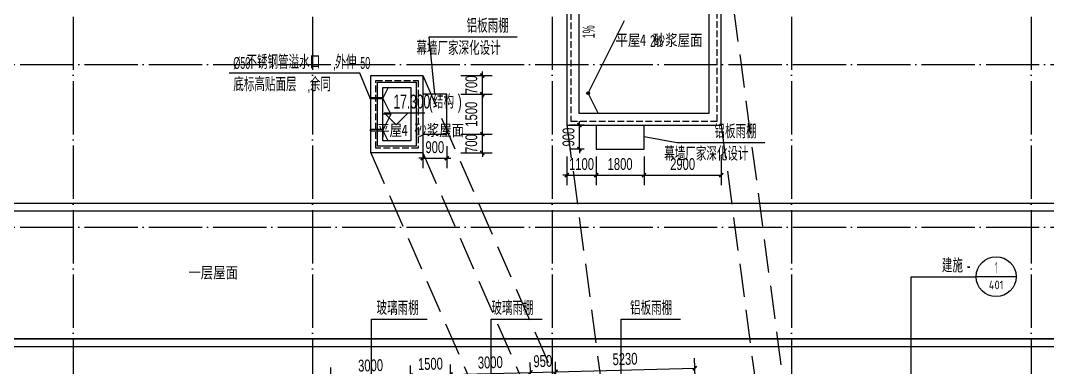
# Model space of a CAD drawing. Extents: x -409435 to 356702, y -107829 to 330904.
# Drawn here: x 12425 to 51018, y 287730 to 300749 of the extents above; entities that cross this region are included whole.
import ezdxf
from ezdxf.enums import TextEntityAlignment as Align
from ezdxf.xclip import XClip

# ---------------------------------------------------------------- set-up
doc = ezdxf.new("R2010")
doc.units = 0
doc.header["$LTSCALE"] = 1000
doc.header["$MEASUREMENT"] = 0
doc.header["$XCLIPFRAME"] = 0
for name, pattern in [('104-14# 核心筒$0$DOTE', [2.42, 2, -0.2, 0.02, -0.2]), ('X-104 14#平面$0$109 3#平面$0$DASH', [0.35, 0.25, -0.1]), ('X-104 14#平面$0$DASH', [0.35, 0.25, -0.1])]:
    doc.linetypes.add(name, pattern=pattern)
for name, color, linetype in [('01-标注_尺寸', 124, 'Continuous'), ('01-标注_符号', 200, 'Continuous'), ('02-TEXT_标注', 130, 'Continuous'), ('104-14# 核心筒$0$A_AXIS-轴线', 36, '104-14# 核心筒$0$DOTE'), ('X-104 14#平面$0$01-标注_标高', 200, 'Continuous'), ('X-104 14#平面$0$01-标注_符号', 200, 'Continuous'), ('X-104 14#平面$0$02-TEXT_标注', 130, 'Continuous'), ('X-104 14#平面$0$A-O_分水线', 127, 'Continuous'), ('X-104 14#平面$0$A-O_屋面', 201, 'Continuous'), ('X-104 14#平面$0$A-SUR_保温', 222, 'Continuous')]:
    doc.layers.add(name, color=color, linetype=linetype)
doc.styles.add('_TCH_DIM', font='ros.shx', dxfattribs={"width": 0.8, "height": 2, "bigfont": 'jd.shx'})
doc.styles.add('_TCH_DIM_T3', font='ros.shx', dxfattribs={"width": 0.705882, "bigfont": 'jd.shx'})
doc.styles.add('_TCH_LABEL', font='ros.shx', dxfattribs={"width": 0.8, "bigfont": 'jd.shx'})
doc.styles.add('X-104 14#平面$0$_TCH_DIM', font='ros.shx', dxfattribs={"width": 0.8, "bigfont": 'jd.shx'})
doc.styles.add('X-104 14#平面$0$_TCH_LABEL', font='ros1.shx', dxfattribs={"width": 0.75, "bigfont": 'jd.shx'})
doc.styles.add('X-104 14#平面$0$Standard', font='STXIHEI_0.TTF', dxfattribs={"width": 0.8})
doc.dimstyles.new('_TCH_ARCH&&150', dxfattribs={"dimtxt": 446.25, "dimasz": 150, "dimexe": 375, "dimexo": 450, "dimgap": 189.375, "dimtad": 1, "dimdec": 0, "dimzin": 0, "dimdsep": 46, "dimtxsty": '_TCH_DIM_T3', "dimblk": 'ARCHTICK', "dimcen": 0.09, "dimclrt": 7, "dimazin": 2, "dimtfac": 1, "dimtdec": 0, "dimtix": 1, "dimtmove": 2, "dimatfit": 3, "dimfxl": 0, "dimtolj": 1, "dimtzin": 0, "dimarcsym": 0})

# ---------------------------------------------------------------- blocks, each defined once
blk = doc.blocks.new('104-14# 核心筒')
at = {"layer": '104-14# 核心筒$0$A_AXIS-轴线'}
for p, q in [((14400, 317833.6), (14400, 259754.9)), ((23400, 317833.6), (23400, 259754.9)), ((32400, 317833.6), (32400, 259754.9)), ((41400, 317833.6), (41400, 259754.9)), ((50400, 317833.6), (50400, 259754.9)), ((-9370.1, 299100), (120259.9, 299100)), ((-9370.1, 293000), (120259.9, 293000))]:
    blk.add_line(p, q, dxfattribs=at)
blk = doc.blocks.new('X-104 14#平面')
at = {"color": 8, "linetype": 'X-104 14#平面$0$109 3#平面$0$DASH'}
for points in [[(38607.5, 296975.9), (38607.5, 304525.9), (33107.5, 304525.9), (33107.5, 296975.9)], [(25774, 298503.5), (27364, 298503.5), (27364, 295963.5), (25774, 295963.5)]]:
    blk.add_lwpolyline(points, close=True, dxfattribs=at)
at = {"layer": 'X-104 14#平面$0$01-标注_标高'}
for p, q in [((26537, 296838.5), (26087, 297288.5)), ((26087, 297288.5), (27618.9, 297288.5)), ((26537, 296838.5), (26987, 297288.5))]:
    blk.add_line(p, q, dxfattribs=at)
at = {"layer": 'X-104 14#平面$0$01-标注_符号'}
for p, q in [((45900, 291137), (48339.5, 291137)), ((45900, 284656.5), (45900, 291137)), ((49839.5, 291137), (48339.5, 291137)), ((25609.8, 286584.5), (25609.8, 289543.3)), ((25609.8, 289543.3), (27706.4, 289543.3)), ((30108.3, 286697.9), (30108.3, 289543.3)), ((30108.3, 289543.3), (32022.9, 289543.3)), ((35001.6, 286697.9), (35001.6, 289543.3)), ((35001.6, 289543.3), (37223.9, 289543.3))]:
    blk.add_line(p, q, dxfattribs=at)
blk.add_circle((49089.5, 291137), 750, dxfattribs=at)
at = {"layer": 'X-104 14#平面$0$02-TEXT_标注', "linetype": 'X-104 14#平面$0$DASH', "ltscale": 5}
for points in [[(38757.5, 304675.9), (41850, 281450)], [(27544, 298683.5), (33950, 284050)], [(32957.5, 296825.9), (36050, 273600)], [(38757.5, 296825.9), (41850, 273600)], [(25594, 295783.5), (32000, 281150)], [(27544, 295783.5), (33950, 281150)]]:
    blk.add_lwpolyline(points, dxfattribs=at)
at = {"layer": 'X-104 14#平面$0$A-O_分水线'}
for p, q in [((26244, 298233.5), (26044, 297833.5)), ((26344, 297233.5), (26044, 297833.5)), ((26344, 297233.5), (26044, 296633.5)), ((26344, 297233.5), (26044, 297233.5)), ((26244, 296233.5), (26044, 296633.5))]:
    blk.add_line(p, q, dxfattribs=at)
blk.add_lwpolyline([(34132.5, 297275.9), (33757.5, 298025.9), (35120, 300750.9)], dxfattribs=at)
for points in [[(25564, 297858.5), (26044, 297858.5), (26044, 297808.5), (25564, 297808.5)], [(25564, 296608.5), (26044, 296608.5), (26044, 296658.5), (25564, 296658.5)]]:
    blk.add_lwpolyline(points, close=True, dxfattribs=at)
blk.add_circle((33757.5, 298025.9), 50, dxfattribs=at)
at = {"layer": 'X-104 14#平面$0$A-O_屋面', "ltscale": 5}
for points in [[(733.1, 290311.6), (145.5, 290436.5), (881.7, 293900), (66340.6, 293900), (83503.2, 309479.7), (87317.1, 308418.6), (85626.8, 302343.3), (85337.7, 302423.7), (86947.6, 308210), (83582.3, 309146.3), (66456.4, 293600), (1124.6, 293600), (501.3, 290667.5), (795.4, 290605)], [(5790.4, 276559.6), (8392.2, 288800), (70400, 288800), (70400, 288500), (8635.1, 288500), (6083.8, 276497.2)]]:
    blk.add_lwpolyline(points, close=True, dxfattribs=at)
at = {"layer": 'X-104 14#平面$0$A-O_屋面'}
for points in [[(38307.5, 297275.9), (38307.5, 304225.9), (33407.5, 304225.9), (33407.5, 297275.9)], [(25844, 298433.5), (27294, 298433.5), (27294, 296033.5), (25844, 296033.5)], [(26044, 298233.5), (27094, 298233.5), (27094, 296233.5), (26044, 296233.5)]]:
    blk.add_lwpolyline(points, close=True, dxfattribs=at)
at = {"layer": 'X-104 14#平面$0$A-O_屋面', "ltscale": 5}
blk.add_lwpolyline([(95099.4, 296471), (89096.5, 298141.2), (77166, 288800), (8392.2, 288800), (5790.4, 276559.6), (2660.3, 277224.9), (-2631.9, 278349.8), (-6009.8, 262458.3), (40178.1, 264474.9), (39845.1, 262383.6), (83828.3, 264653.8)], dxfattribs=at)
at = {"layer": 'X-104 14#平面$0$A-SUR_保温'}
for points in [[(38757.5, 296825.9), (38757.5, 304675.9), (32957.5, 304675.9), (32957.5, 296825.9)], [(27544, 295783.5), (25594, 295783.5), (25594, 298683.5), (27544, 298683.5)]]:
    blk.add_lwpolyline(points, close=True, dxfattribs=at)
for points in [[(27544, 296483.5), (28444, 296483.5), (28444, 297983.5), (27544, 297983.5)], [(34057.5, 296825.9), (34057.5, 295925.9), (35857.5, 295925.9), (35857.5, 296825.9)]]:
    blk.add_lwpolyline(points, dxfattribs=at)
ref = blk.add_blockref('104-14# 核心筒', (0, 0))
XClip(ref).set_block_clipping_path([(-38664.3623821461, -25500), (139216.5485069363, 330900)])
at = {"layer": 'X-104 14#平面$0$02-TEXT_标注'}
for s, height, style, width, p in [('平屋', 428.14, 'X-104 14#平面$0$Standard', 0.8, (34783.8, 299800.2)), ('砂浆屋面', 428.14, 'X-104 14#平面$0$Standard', 0.8, (36184.1, 299800.2)), ('4', 428.1, 'X-104 14#平面$0$Standard', 0.8, (35700.9, 299800.2)), ('17.300', 525, 'X-104 14#平面$0$_TCH_DIM', 0.64, (26442.7, 297446)), ('(', 525, 'X-104 14#平面$0$_TCH_DIM', 0.64, (27768.9, 297446)), ('结构', 520.93, 'X-104 14#平面$0$_TCH_DIM', 0.8, (27925.7, 297446)), (')', 525, 'X-104 14#平面$0$_TCH_DIM', 0.64, (28856.9, 297446)), ('平屋', 428.14, 'X-104 14#平面$0$Standard', 0.8, (25825.8, 296418.2)), ('4', 428.1, 'X-104 14#平面$0$Standard', 0.8, (26742.9, 296418.2)), ('砂浆屋面', 428.14, 'X-104 14#平面$0$Standard', 0.8, (27226.1, 296418.2)), ('建施', 520.93, 'X-104 14#平面$0$_TCH_DIM', 0.8, (47049.2, 291294.5)), ('一层屋面', 428.14, 'X-104 14#平面$0$Standard', 0.8, (18729.1, 291077.3)), ('-', 525, 'X-104 14#平面$0$_TCH_DIM', 0.64, (47980.4, 291294.5)), ('玻璃雨棚', 520.93, 'X-104 14#平面$0$_TCH_DIM', 0.8, (25803.8, 289700.8)), ('玻璃雨棚', 520.93, 'X-104 14#平面$0$_TCH_DIM', 0.8, (30120.3, 289700.8)), ('铝板雨棚', 520.93, 'X-104 14#平面$0$_TCH_DIM', 0.8, (35331, 289700.8))]:
    blk.add_text(s, height=height, dxfattribs=dict(at, style=style, width=width)).set_placement(p)
at = {"layer": 'X-104 14#平面$0$02-TEXT_标注', "style": 'X-104 14#平面$0$_TCH_LABEL', "width": 1.428571}
for s, height, p, p2 in [('1', 407.7, (49053.1, 291273.5), (49125.9, 291273.5)), ('401', 322.69, (48812.9, 290664.5), (49366.1, 290664.5))]:
    blk.add_text(s, height=height, dxfattribs=at).set_placement(p, p2, align=Align.FIT)
blk = doc.blocks.new('_ArchTick')
at = {"color": 0, "linetype": 'ByBlock', "const_width": 0.4}
blk.add_lwpolyline([(-0.5, -0.5), (0.5, 0.5)], dxfattribs=at)
blk = doc.blocks.new('*D2420')
at = {"layer": '01-标注_尺寸', "color": 0, "lineweight": -2, "transparency": 16777216}
for p, q in [((35857, 295651), (35857, 294574)), ((38757, 295651), (38757, 294574)), ((35857, 294949), (38757, 294949))]:
    blk.add_line(p, q, dxfattribs=at)
at = {"layer": 'Defpoints', "color": 0, "transparency": 16777216}
for p in [(35857, 296101), (38757, 296101), (38757, 294949)]:
    blk.add_point(p, dxfattribs=at)
at = {"layer": '01-标注_尺寸', "color": 0, "lineweight": -2, "transparency": 16777216, "xscale": 150, "yscale": 150, "zscale": 150, "rotation": 180}
blk.add_blockref('_ArchTick', (35857, 294949), dxfattribs=at)
at = {"layer": '01-标注_尺寸', "color": 0, "lineweight": -2, "transparency": 16777216, "xscale": 150, "yscale": 150, "zscale": 150}
blk.add_blockref('_ArchTick', (38757, 294949), dxfattribs=at)
at = {"layer": '01-标注_尺寸', "color": 7, "transparency": 16777216, "insert": (37307, 295361), "char_height": 446.2, "attachment_point": 5, "style": '_TCH_DIM_T3'}
blk.add_mtext('\\A1;2900', dxfattribs=at)
blk = doc.blocks.new('*D2421')
at = {"layer": '01-标注_尺寸', "color": 0, "lineweight": -2, "transparency": 16777216}
for p, q in [((34057, 295651), (34057, 294574)), ((35857, 295651), (35857, 294574)), ((34057, 294949), (35857, 294949))]:
    blk.add_line(p, q, dxfattribs=at)
at = {"layer": 'Defpoints', "color": 0, "transparency": 16777216}
for p in [(34057, 296101), (35857, 296101), (35857, 294949)]:
    blk.add_point(p, dxfattribs=at)
at = {"layer": '01-标注_尺寸', "color": 0, "lineweight": -2, "transparency": 16777216, "xscale": 150, "yscale": 150, "zscale": 150, "rotation": 180}
blk.add_blockref('_ArchTick', (34057, 294949), dxfattribs=at)
at = {"layer": '01-标注_尺寸', "color": 0, "lineweight": -2, "transparency": 16777216, "xscale": 150, "yscale": 150, "zscale": 150}
blk.add_blockref('_ArchTick', (35857, 294949), dxfattribs=at)
at = {"layer": '01-标注_尺寸', "color": 7, "transparency": 16777216, "insert": (34957, 295361), "char_height": 446.2, "attachment_point": 5, "style": '_TCH_DIM_T3'}
blk.add_mtext('\\A1;1800', dxfattribs=at)
blk = doc.blocks.new('*D2422')
at = {"layer": '01-标注_尺寸', "color": 0, "lineweight": -2, "transparency": 16777216}
for p, q in [((32957, 295651), (32957, 294574)), ((34057, 295651), (34057, 294574)), ((32957, 294949), (32807, 294949)), ((32957, 294949), (34057, 294949)), ((34057, 294949), (34207, 294949))]:
    blk.add_line(p, q, dxfattribs=at)
at = {"layer": 'Defpoints', "color": 0, "transparency": 16777216}
for p in [(32957, 296101), (34057, 296101), (34057, 294949)]:
    blk.add_point(p, dxfattribs=at)
at = {"layer": '01-标注_尺寸', "color": 0, "lineweight": -2, "transparency": 16777216, "xscale": 150, "yscale": 150, "zscale": 150}
blk.add_blockref('_ArchTick', (32957, 294949), dxfattribs=at)
at = {"layer": '01-标注_尺寸', "color": 0, "lineweight": -2, "transparency": 16777216, "xscale": 150, "yscale": 150, "zscale": 150, "rotation": 180}
blk.add_blockref('_ArchTick', (34057, 294949), dxfattribs=at)
at = {"layer": '01-标注_尺寸', "color": 7, "transparency": 16777216, "insert": (33507, 295361), "char_height": 446.2, "attachment_point": 5, "style": '_TCH_DIM_T3'}
blk.add_mtext('\\A1;1100', dxfattribs=at)
blk = doc.blocks.new('*D2423')
at = {"layer": '01-标注_尺寸', "color": 0, "lineweight": -2, "transparency": 16777216}
for p, q in [((33607, 296826), (33056, 296826)), ((33431, 296826), (33431, 296976)), ((33431, 295926), (33431, 296826)), ((33607, 295926), (33056, 295926)), ((33431, 295926), (33431, 295776))]:
    blk.add_line(p, q, dxfattribs=at)
at = {"layer": 'Defpoints', "color": 0, "transparency": 16777216}
for p in [(33431, 296826), (34057, 296826), (34057, 295926)]:
    blk.add_point(p, dxfattribs=at)
at = {"layer": '01-标注_尺寸', "color": 0, "lineweight": -2, "transparency": 16777216, "xscale": 150, "yscale": 150, "zscale": 150}
for p, rotation in [((33431, 296826), 270), ((33431, 295926), 90)]:
    blk.add_blockref('_ArchTick', p, dxfattribs=dict(at, rotation=rotation))
at = {"layer": '01-标注_尺寸', "color": 7, "transparency": 16777216, "insert": (33018, 296376), "char_height": 446.2, "attachment_point": 5, "rotation": 90, "style": '_TCH_DIM_T3'}
blk.add_mtext('\\A1;900', dxfattribs=at)
blk = doc.blocks.new('*D2424')
at = {"layer": '01-标注_尺寸', "color": 0, "lineweight": -2, "transparency": 16777216}
for p, q in [((28972, 296484), (30155, 296484)), ((29780, 296484), (29780, 296634)), ((29780, 295783), (29780, 296484)), ((28972, 295783), (30155, 295783)), ((29780, 295783), (29780, 295633))]:
    blk.add_line(p, q, dxfattribs=at)
at = {"layer": 'Defpoints', "color": 0, "transparency": 16777216}
for p in [(28522, 296484), (29780, 296484), (28522, 295783)]:
    blk.add_point(p, dxfattribs=at)
at = {"layer": '01-标注_尺寸', "color": 0, "lineweight": -2, "transparency": 16777216, "xscale": 150, "yscale": 150, "zscale": 150}
for p, rotation in [((29780, 296484), 270), ((29780, 295783), 90)]:
    blk.add_blockref('_ArchTick', p, dxfattribs=dict(at, rotation=rotation))
at = {"layer": '01-标注_尺寸', "color": 7, "transparency": 16777216, "insert": (29367, 296134), "char_height": 446.2, "attachment_point": 5, "rotation": 90, "style": '_TCH_DIM_T3'}
blk.add_mtext('\\A1;700', dxfattribs=at)
blk = doc.blocks.new('*D2425')
at = {"layer": '01-标注_尺寸', "color": 0, "lineweight": -2, "transparency": 16777216}
for p, q in [((28972, 297984), (30155, 297984)), ((29780, 296484), (29780, 297984)), ((28972, 296484), (30155, 296484))]:
    blk.add_line(p, q, dxfattribs=at)
at = {"layer": 'Defpoints', "color": 0, "transparency": 16777216}
for p in [(28522, 297984), (29780, 297984), (28522, 296484)]:
    blk.add_point(p, dxfattribs=at)
at = {"layer": '01-标注_尺寸', "color": 0, "lineweight": -2, "transparency": 16777216, "xscale": 150, "yscale": 150, "zscale": 150}
for p, rotation in [((29780, 297984), 90), ((29780, 296484), 270)]:
    blk.add_blockref('_ArchTick', p, dxfattribs=dict(at, rotation=rotation))
at = {"layer": '01-标注_尺寸', "color": 7, "transparency": 16777216, "insert": (29367, 297234), "char_height": 446.2, "attachment_point": 5, "rotation": 90, "style": '_TCH_DIM_T3'}
blk.add_mtext('\\A1;1500', dxfattribs=at)
blk = doc.blocks.new('*D2426')
at = {"layer": '01-标注_尺寸', "color": 0, "lineweight": -2, "transparency": 16777216}
for p, q in [((29780, 298683), (29780, 298833)), ((28972, 298683), (30155, 298683)), ((29780, 297984), (29780, 298683)), ((28972, 297984), (30155, 297984)), ((29780, 297984), (29780, 297834))]:
    blk.add_line(p, q, dxfattribs=at)
at = {"layer": 'Defpoints', "color": 0, "transparency": 16777216}
for p in [(28522, 298683), (29780, 298683), (28522, 297984)]:
    blk.add_point(p, dxfattribs=at)
at = {"layer": '01-标注_尺寸', "color": 0, "lineweight": -2, "transparency": 16777216, "xscale": 150, "yscale": 150, "zscale": 150}
for p, rotation in [((29780, 298683), 270), ((29780, 297984), 90)]:
    blk.add_blockref('_ArchTick', p, dxfattribs=dict(at, rotation=rotation))
at = {"layer": '01-标注_尺寸', "color": 7, "transparency": 16777216, "insert": (29367, 298333), "char_height": 446.2, "attachment_point": 5, "rotation": 90, "style": '_TCH_DIM_T3'}
blk.add_mtext('\\A1;700', dxfattribs=at)
blk = doc.blocks.new('*D2427')
at = {"layer": '01-标注_尺寸', "color": 0, "lineweight": -2, "transparency": 16777216}
for p, q in [((27544, 296034), (27544, 295208)), ((28444, 296034), (28444, 295208)), ((27544, 295583), (27394, 295583)), ((27544, 295583), (28444, 295583)), ((28444, 295583), (28594, 295583))]:
    blk.add_line(p, q, dxfattribs=at)
at = {"layer": 'Defpoints', "color": 0, "transparency": 16777216}
for p in [(27544, 296484), (28444, 296484), (28444, 295583)]:
    blk.add_point(p, dxfattribs=at)
at = {"layer": '01-标注_尺寸', "color": 0, "lineweight": -2, "transparency": 16777216, "xscale": 150, "yscale": 150, "zscale": 150}
blk.add_blockref('_ArchTick', (27544, 295583), dxfattribs=at)
at = {"layer": '01-标注_尺寸', "color": 0, "lineweight": -2, "transparency": 16777216, "xscale": 150, "yscale": 150, "zscale": 150, "rotation": 180}
blk.add_blockref('_ArchTick', (28444, 295583), dxfattribs=at)
at = {"layer": '01-标注_尺寸', "color": 7, "transparency": 16777216, "insert": (27994, 295995), "char_height": 446.2, "attachment_point": 5, "style": '_TCH_DIM_T3'}
blk.add_mtext('\\A1;900', dxfattribs=at)
blk = doc.blocks.new('*D2428')
at = {"layer": '01-标注_尺寸', "color": 0, "lineweight": -2, "transparency": 16777216}
for p, q in [((24099, 286997), (24080, 287729)), ((27098, 287072), (27079, 287805)), ((24090, 287354), (27089, 287430))]:
    blk.add_line(p, q, dxfattribs=at)
at = {"layer": 'Defpoints', "color": 0, "transparency": 16777216}
for p in [(27089, 287430), (24110, 286547), (27109, 286622)]:
    blk.add_point(p, dxfattribs=at)
at = {"layer": '01-标注_尺寸', "color": 0, "lineweight": -2, "transparency": 16777216, "xscale": 150, "yscale": 150, "zscale": 150}
for p, rotation in [((27089, 287430), 1.44416161665186), ((24090, 287354), 181.4441616166519)]:
    blk.add_blockref('_ArchTick', p, dxfattribs=dict(at, rotation=rotation))
at = {"layer": '01-标注_尺寸', "color": 7, "transparency": 16777216, "insert": (25579, 287804), "char_height": 446.2, "attachment_point": 5, "rotation": 1.4442, "style": '_TCH_DIM_T3'}
blk.add_mtext('\\A1;3000', dxfattribs=at)
blk = doc.blocks.new('*D2429')
at = {"layer": '01-标注_尺寸', "color": 0, "lineweight": -2, "transparency": 16777216}
for p, q in [((27098, 287072), (27079, 287805)), ((28597, 287110), (28579, 287842)), ((27089, 287430), (28588, 287468))]:
    blk.add_line(p, q, dxfattribs=at)
at = {"layer": 'Defpoints', "color": 0, "transparency": 16777216}
for p in [(28588, 287468), (27109, 286622), (28609, 286660)]:
    blk.add_point(p, dxfattribs=at)
at = {"layer": '01-标注_尺寸', "color": 0, "lineweight": -2, "transparency": 16777216, "xscale": 150, "yscale": 150, "zscale": 150}
for p, rotation in [((27089, 287430), 181.4441616166517), ((28588, 287468), 1.444161616651694)]:
    blk.add_blockref('_ArchTick', p, dxfattribs=dict(at, rotation=rotation))
at = {"layer": '01-标注_尺寸', "color": 7, "transparency": 16777216, "insert": (27828, 287861), "char_height": 446.2, "attachment_point": 5, "rotation": 1.4442, "style": '_TCH_DIM_T3'}
blk.add_mtext('\\A1;1500', dxfattribs=at)
blk = doc.blocks.new('*D2430')
at = {"layer": '01-标注_尺寸', "color": 0, "lineweight": -2, "transparency": 16777216}
for p, q in [((31597, 287186), (31578, 287918)), ((28597, 287110), (28579, 287842)), ((28588, 287468), (31588, 287543))]:
    blk.add_line(p, q, dxfattribs=at)
at = {"layer": 'Defpoints', "color": 0, "transparency": 16777216}
for p in [(31588, 287543), (28609, 286660), (31608, 286736)]:
    blk.add_point(p, dxfattribs=at)
at = {"layer": '01-标注_尺寸', "color": 0, "lineweight": -2, "transparency": 16777216, "xscale": 150, "yscale": 150, "zscale": 150}
for p, rotation in [((28588, 287468), 181.4441616166519), ((31588, 287543), 1.44416161665186)]:
    blk.add_blockref('_ArchTick', p, dxfattribs=dict(at, rotation=rotation))
at = {"layer": '01-标注_尺寸', "color": 7, "transparency": 16777216, "insert": (30078, 287918), "char_height": 446.2, "attachment_point": 5, "rotation": 1.4442, "style": '_TCH_DIM_T3'}
blk.add_mtext('\\A1;3000', dxfattribs=at)
blk = doc.blocks.new('*D2431')
at = {"layer": '01-标注_尺寸', "color": 0, "lineweight": -2, "transparency": 16777216}
for p, q in [((31597, 287186), (31578, 287918)), ((32546, 287209), (32528, 287942)), ((31588, 287543), (32537, 287567))]:
    blk.add_line(p, q, dxfattribs=at)
at = {"layer": 'Defpoints', "color": 0, "transparency": 16777216}
for p in [(32537, 287567), (32558, 286760), (31608, 286736)]:
    blk.add_point(p, dxfattribs=at)
at = {"layer": '01-标注_尺寸', "color": 0, "lineweight": -2, "transparency": 16777216, "xscale": 150, "yscale": 150, "zscale": 150}
for p, rotation in [((31588, 287543), 181.4441616166526), ((32537, 287567), 1.444161616652623)]:
    blk.add_blockref('_ArchTick', p, dxfattribs=dict(at, rotation=rotation))
at = {"layer": '01-标注_尺寸', "color": 7, "transparency": 16777216, "insert": (32052, 287967), "char_height": 446.2, "attachment_point": 5, "rotation": 1.4442, "style": '_TCH_DIM_T3'}
blk.add_mtext('\\A1;950', dxfattribs=at)
blk = doc.blocks.new('*D2432')
at = {"layer": '01-标注_尺寸', "color": 0, "lineweight": -2, "transparency": 16777216}
for p, q in [((32546, 287209), (32528, 287942)), ((37775, 287341), (37756, 288074)), ((32537, 287567), (37766, 287699))]:
    blk.add_line(p, q, dxfattribs=at)
at = {"layer": 'Defpoints', "color": 0, "transparency": 16777216}
for p in [(37766, 287699), (32558, 286760), (37786, 286891)]:
    blk.add_point(p, dxfattribs=at)
at = {"layer": '01-标注_尺寸', "color": 0, "lineweight": -2, "transparency": 16777216, "xscale": 150, "yscale": 150, "zscale": 150}
for p, rotation in [((32537, 287567), 181.4441616166519), ((37766, 287699), 1.444161616651962)]:
    blk.add_blockref('_ArchTick', p, dxfattribs=dict(at, rotation=rotation))
at = {"layer": '01-标注_尺寸', "color": 7, "transparency": 16777216, "insert": (35141, 288045), "char_height": 446.2, "attachment_point": 5, "rotation": 1.4442, "style": '_TCH_DIM_T3'}
blk.add_mtext('\\A1;5230', dxfattribs=at)

msp = doc.modelspace()

# ---------------------------------------------------------------- linework, layer by layer
at = {"layer": '01-标注_符号'}
for p, q in [((27994, 297983.5), (27780.5, 300136.4)), ((27780.5, 300136.4), (31082.4, 300136.4)), ((25175.6, 298777.4), (20263.7, 298777.4)), ((25564, 297833.5), (25175.6, 298777.4)), ((35857.5, 296400.9), (37094.2, 296171.2)), ((37094.2, 296171.2), (40396.1, 296171.2))]:
    msp.add_line(p, q, dxfattribs=at)
for points in [[(34153.5, 300686.5, 0, 0, 0), (34153.5, 300219.5, 120, 0, 0), (34153.5, 299769.5, 0, 0, 0)], [(36701, 299596.3, 0, 0, 0), (36234.1, 299596.3, 120, 0, 0), (35784.1, 299596.3, 0, 0, 0)]]:
    msp.add_lwpolyline(points, format="xyseb", dxfattribs=at)

# ---------------------------------------------------------------- block references
msp.add_blockref('X-104 14#平面', (0, 0))

# ---------------------------------------------------------------- texts
at = {"layer": '02-TEXT_标注'}
for s, height, style, width, p in [('铝板雨棚', 520.93, '_TCH_LABEL', 0.8, (29189.5, 300293.9)), ('幕墙厂家深化设计', 520.93, '_TCH_LABEL', 0.8, (27301.2, 299453.9)), ('2%%%', 446.25, '_TCH_DIM', 0.564706, (36083, 299753.8)), ('不锈钢管溢水口', 520.93, '_TCH_LABEL', 0.8, (20916.8, 298934.9)), ('外伸', 520.93, '_TCH_LABEL', 0.8, (24259.9, 298934.9)), ('%%C50', 446.25, '_TCH_LABEL', 0.564706, (20421.2, 298934.9)), ('50', 446.25, '_TCH_LABEL', 0.564706, (25191, 298934.9)), (',', 446.2, '_TCH_LABEL', 0.564706, (24175.9, 298934.9)), ('底标高贴面层', 520.93, '_TCH_LABEL', 0.8, (20421.2, 298094.9)), ('余同', 520.93, '_TCH_LABEL', 0.8, (23298.7, 298094.9)), (',', 446.2, '_TCH_LABEL', 0.564706, (23214.7, 298094.9)), ('铝板雨棚', 520.93, '_TCH_LABEL', 0.8, (38503.2, 296328.7)), ('幕墙厂家深化设计', 520.93, '_TCH_LABEL', 0.8, (36614.9, 295488.7))]:
    msp.add_text(s, height=height, dxfattribs=dict(at, style=style, width=width)).set_placement(p)
at = {"layer": '02-TEXT_标注', "style": '_TCH_DIM', "width": 0.564706}
msp.add_text('1%%%', height=446.25, rotation=90, dxfattribs=at).set_placement((33996, 300081))

# ---------------------------------------------------------------- dimensions: what is measured, and where the dimension line sits
at = {"layer": '01-标注_尺寸'}
for p1, p2, distance, picture, middle in [((28522.4, 297983.5), (28522.4, 298683.5), -1257.4, '*D2426', (29367.3, 298333.5)), ((28522.4, 296483.5), (28522.4, 297983.5), -1257.4, '*D2425', (29367.3, 297233.5)), ((34057.5, 295925.9), (34057.5, 296825.9), 626.6, '*D2423', (33018.4, 296375.9)), ((27544, 296483.5), (28444, 296483.5), -900.8, '*D2427', (27994, 295995.2)), ((28522.4, 295783.5), (28522.4, 296483.5), -1257.4, '*D2424', (29367.3, 296133.5)), ((32957.5, 296101.2), (34057.5, 296101.2), -1152.4, '*D2422', (33507.5, 295361.2)), ((34057.5, 296101.2), (35857.5, 296101.2), -1152.4, '*D2421', (34957.5, 295361.2)), ((35857.5, 296101.2), (38757.5, 296101.2), -1152.4, '*D2420', (37307.5, 295361.2)), ((32557.6, 286759.6), (37785.9, 286891.5), 807.7, '*D2432', (35141, 288045.4)), ((24110.3, 286546.7), (27109.3, 286622.3), 807.7, '*D2428', (25579, 287804.3)), ((27109.3, 286622.3), (28608.8, 286660.1), 807.7, '*D2429', (27828.3, 287861)), ((28608.8, 286660.1), (31607.9, 286735.7), 807.7, '*D2430', (30077.6, 287917.7)), ((31607.9, 286735.7), (32557.6, 286759.6), 807.7, '*D2431', (32052, 287967.5))]:
    dim = msp.add_aligned_dim(p1=p1, p2=p2, distance=distance, dimstyle='_TCH_ARCH&&150', dxfattribs=at)
    dim.commit()
    dim.dimension.update_dxf_attribs({"geometry": picture, "text_midpoint": middle})

doc.saveas('drawing.dxf')
